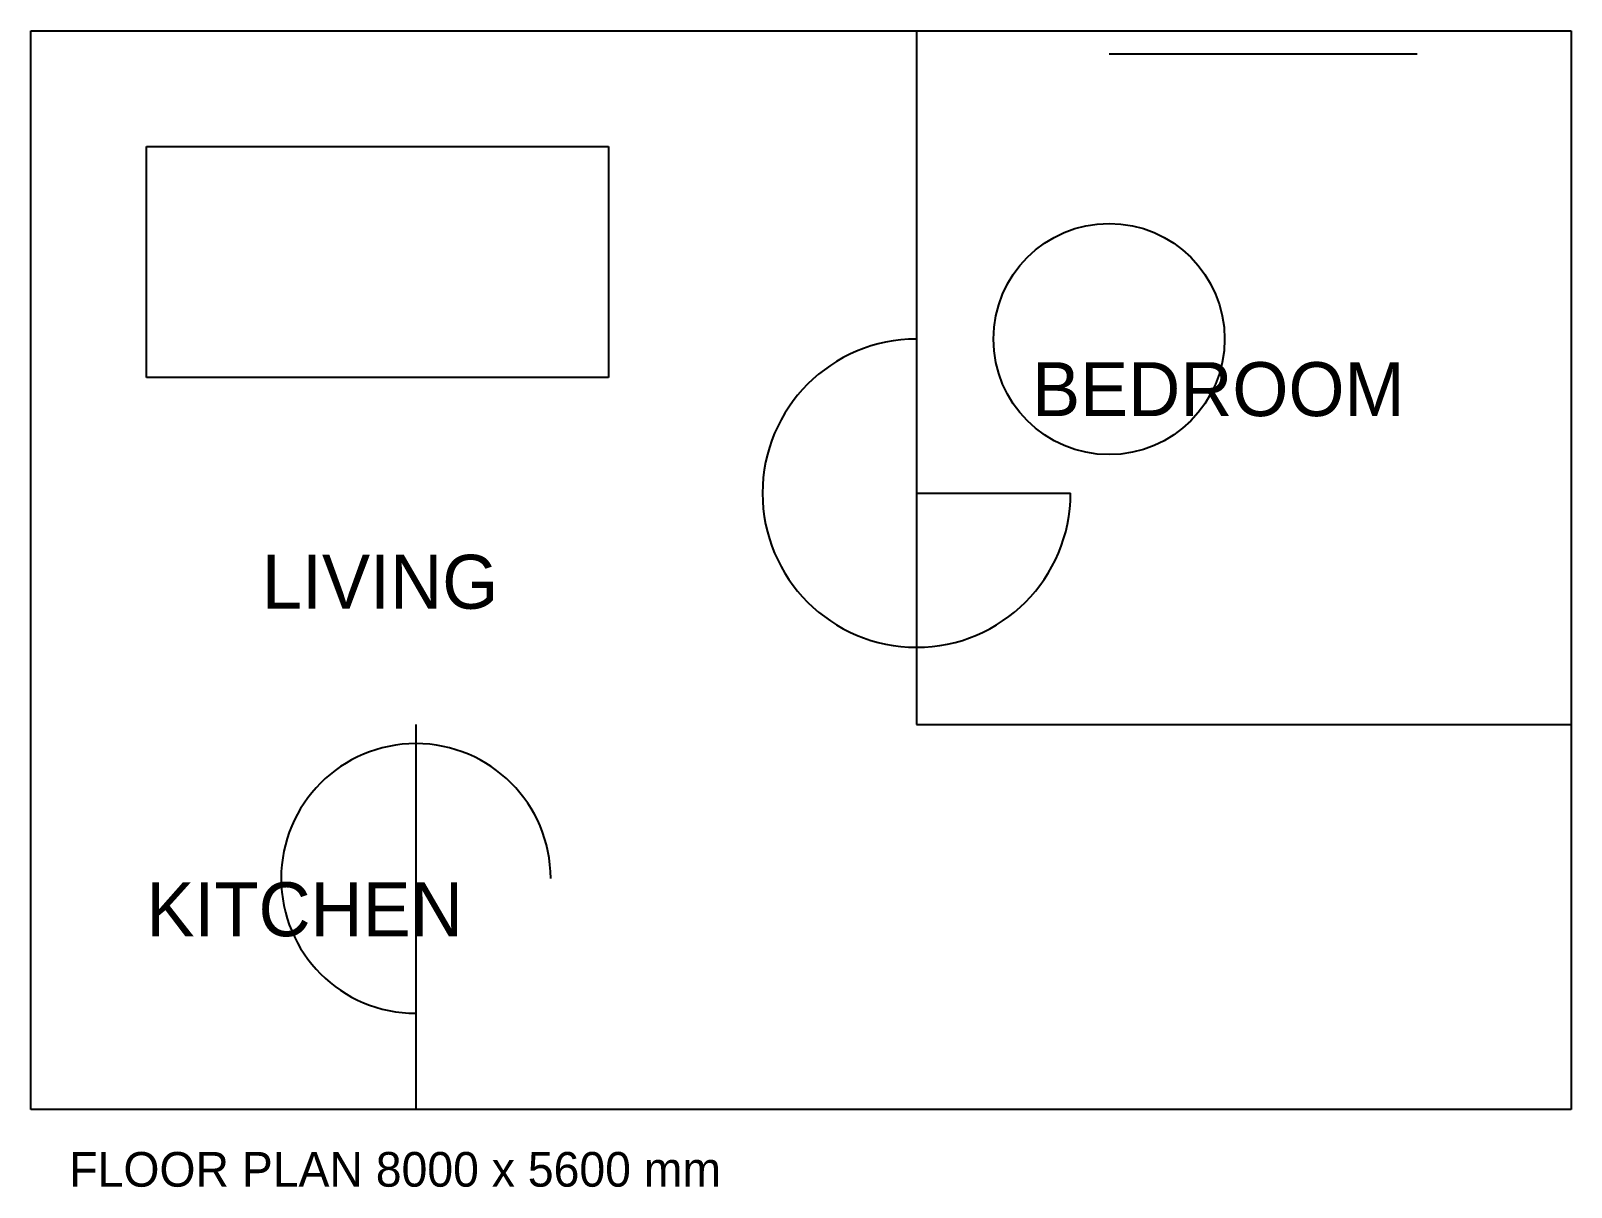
# Model space of a CAD drawing. Header units: millimetres. Extents: x 0 to 800, y -600 to 0.
import ezdxf

# ---------------------------------------------------------------- set-up
doc = ezdxf.new("R2010")
doc.units = ezdxf.units.MM
doc.layers.add('DETAIL', color=3, linetype='CONTINUOUS')
doc.layers.add('OUTLINE', color=5, linetype='CONTINUOUS')

msp = doc.modelspace()

# ---------------------------------------------------------------- linework, layer by layer
at = {"layer": 'DETAIL', "color": 7, "true_color": 0x38bdf8}
for p, q in [((560, 0), (720, 0)), ((560, -12), (720, -12))]:
    msp.add_line(p, q, dxfattribs=at)
at = {"layer": 'DETAIL', "color": 7, "true_color": 0xe6edf3}
for p, q in [((60, -60), (300, -60)), ((60, -180), (60, -60)), ((300, -60), (300, -180)), ((300, -180), (60, -180))]:
    msp.add_line(p, q, dxfattribs=at)
at = {"layer": 'DETAIL', "color": 7, "true_color": 0x4ade80}
for p, q in [((460, -240), (540, -240)), ((200, -440), (200, -510))]:
    msp.add_line(p, q, dxfattribs=at)
at = {"layer": 'DETAIL', "color": 7, "true_color": 0xe6edf3}
msp.add_circle((560, -160), 60, dxfattribs=at)
at = {"layer": 'DETAIL', "color": 7, "true_color": 0x4ade80}
for centre, radius, start, end in [((460, -240), 80, 90, 0), ((200, -440), 70, 0, 270)]:
    msp.add_arc(centre, radius, start, end, dxfattribs=at)
at = {"layer": 'OUTLINE', "color": 7, "true_color": 0xe6edf3}
for p, q in [((0, 0), (800, 0)), ((0, -560), (0, 0)), ((460, 0), (460, -360)), ((800, 0), (800, -560)), ((200, -360), (200, -560)), ((460, -360), (800, -360)), ((800, -560), (0, -560))]:
    msp.add_line(p, q, dxfattribs=at)

# ---------------------------------------------------------------- texts
at = {"layer": 'DETAIL', "color": 7, "true_color": 0xe6edf3}
for s, p in [('BEDROOM', (520, -200)), ('LIVING', (120, -300)), ('KITCHEN', (60, -470))]:
    msp.add_text(s, height=28, dxfattribs=at).set_placement(p)
at = {"layer": 'DETAIL', "color": 7, "true_color": 0x4ade80}
msp.add_text('FLOOR PLAN 8000 x 5600 mm', height=18, dxfattribs=at).set_placement((20, -600))

doc.saveas('drawing.dxf')
